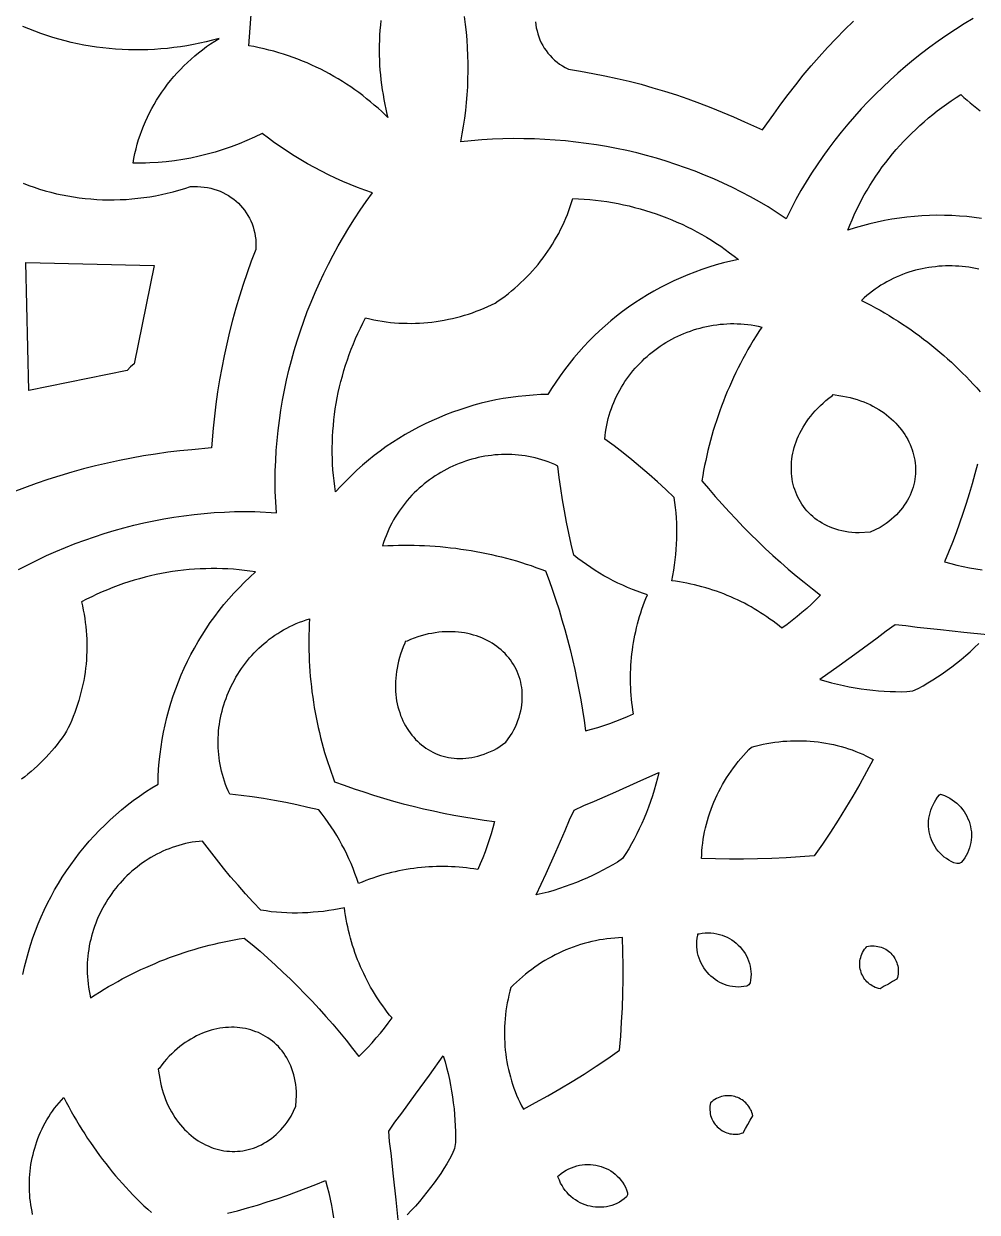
# Model space of a CAD drawing. Extents: x -261 to 261, y -261 to 261.
# Drawn here: x -119.2 to -11.6, y 11.7 to 145.9 of the extents above; entities that cross this region are included whole.
import ezdxf

# ---------------------------------------------------------------- set-up
doc = ezdxf.new("R2010")
doc.units = 0
doc.layers.add('COUCHE_1', color=18, linetype='CONTINUOUS')

msp = doc.modelspace()

# ---------------------------------------------------------------- linework, layer by layer
at = {"layer": 'COUCHE_1'}
for points in [[(-78.88, 146.24), (-78.94, 145.68), (-78.99, 145.12), (-79.03, 144.55), (-79.05, 143.99), (-79.07, 143.43), (-79.08, 142.87), (-79.07, 142.31), (-79.06, 141.75), (-79.03, 141.19), (-78.99, 140.63), (-78.95, 140.08), (-78.89, 139.52), (-78.82, 138.96), (-78.74, 138.41), (-78.65, 137.86), (-78.56, 137.31), (-78.45, 136.76), (-78.33, 136.21), (-78.2, 135.67), (-78.09, 135.26), (-78.39, 135.56), (-78.8, 135.94), (-79.21, 136.32), (-79.63, 136.68), (-80.06, 137.05), (-80.5, 137.4), (-80.94, 137.74), (-81.38, 138.08), (-81.84, 138.41), (-82.29, 138.73), (-82.76, 139.04), (-83.23, 139.34), (-83.71, 139.63), (-84.19, 139.92), (-84.68, 140.19), (-85.17, 140.46), (-85.67, 140.72), (-86.18, 140.96), (-86.69, 141.2), (-87.21, 141.43), (-87.73, 141.65), (-88.25, 141.86), (-88.79, 142.05), (-89.32, 142.24), (-89.86, 142.42), (-90.41, 142.59), (-90.96, 142.75), (-91.51, 142.89), (-92.07, 143.03), (-92.63, 143.15), (-93.2, 143.27), (-93.77, 143.37), (-93.64, 145.39), (-93.49, 147.42)], [(-12.1, 146.46), (-13.1, 145.84), (-14.1, 145.21), (-15.07, 144.56), (-16.03, 143.89), (-16.98, 143.2), (-17.91, 142.5), (-18.82, 141.78), (-19.71, 141.03), (-20.59, 140.28), (-21.45, 139.5), (-22.3, 138.71), (-23.12, 137.9), (-23.93, 137.08), (-24.72, 136.24), (-25.49, 135.38), (-26.24, 134.51), (-26.97, 133.62), (-27.68, 132.72), (-28.38, 131.81), (-29.05, 130.88), (-29.7, 129.93), (-30.33, 128.98), (-30.94, 128.01), (-31.53, 127.02), (-32.09, 126.02), (-33.18, 123.85), (-35.22, 125.19), (-36.21, 125.77), (-37.21, 126.33), (-38.22, 126.86), (-39.25, 127.38), (-40.28, 127.87), (-41.33, 128.34), (-42.39, 128.78), (-43.45, 129.21), (-44.53, 129.61), (-45.62, 129.99), (-46.71, 130.34), (-47.81, 130.68), (-48.93, 130.99), (-50.04, 131.28), (-51.17, 131.54), (-52.3, 131.78), (-53.44, 132), (-54.59, 132.19), (-55.74, 132.36), (-56.9, 132.51), (-58.06, 132.63), (-59.23, 132.73), (-60.4, 132.81), (-61.57, 132.86), (-62.75, 132.88), (-63.94, 132.89), (-65.12, 132.87), (-66.31, 132.82), (-67.5, 132.75), (-68.69, 132.66), (-69.88, 132.54), (-69.71, 133.42), (-69.56, 134.3), (-69.43, 135.19), (-69.32, 136.07), (-69.23, 136.96), (-69.16, 137.84), (-69.1, 138.73), (-69.07, 139.61), (-69.05, 140.5), (-69.05, 141.38), (-69.07, 142.27), (-69.11, 143.15), (-69.17, 144.03), (-69.25, 144.91), (-69.34, 145.78), (-69.46, 146.66)], [(-119.75, 84.27), (-118.71, 84.81), (-117.66, 85.33), (-116.6, 85.83), (-115.53, 86.31), (-114.45, 86.76), (-113.37, 87.19), (-112.28, 87.59), (-111.19, 87.97), (-110.08, 88.33), (-108.98, 88.67), (-107.86, 88.98), (-106.75, 89.26), (-105.63, 89.53), (-104.5, 89.77), (-103.37, 89.98), (-102.24, 90.17), (-101.1, 90.34), (-99.96, 90.48), (-98.82, 90.59), (-97.68, 90.69), (-96.53, 90.75), (-95.39, 90.8), (-94.24, 90.81), (-93.09, 90.81), (-90.66, 90.66), (-90.81, 93.09), (-90.81, 94.24), (-90.8, 95.39), (-90.75, 96.53), (-90.69, 97.68), (-90.59, 98.82), (-90.48, 99.96), (-90.34, 101.1), (-90.17, 102.24), (-89.98, 103.37), (-89.77, 104.5), (-89.53, 105.63), (-89.26, 106.75), (-88.98, 107.86), (-88.67, 108.98), (-88.33, 110.08), (-87.97, 111.19), (-87.59, 112.28), (-87.19, 113.37), (-86.76, 114.45), (-86.31, 115.53), (-85.83, 116.6), (-85.33, 117.66), (-84.81, 118.71), (-84.27, 119.75), (-83.7, 120.79), (-83.12, 121.81), (-82.51, 122.83), (-81.87, 123.83), (-81.22, 124.83), (-80.54, 125.81), (-79.84, 126.79), (-80.69, 127.08), (-81.53, 127.39), (-82.36, 127.72), (-83.18, 128.07), (-83.99, 128.43), (-84.8, 128.81), (-85.59, 129.21), (-86.38, 129.62), (-87.15, 130.05), (-87.92, 130.49), (-88.67, 130.95), (-89.42, 131.43), (-90.15, 131.92), (-90.87, 132.42), (-91.58, 132.94), (-92.28, 133.48), (-93.14, 133.06), (-94.01, 132.67), (-94.88, 132.31), (-95.77, 131.97), (-96.66, 131.66), (-97.56, 131.38), (-98.47, 131.13), (-99.39, 130.9), (-100.31, 130.7), (-101.23, 130.54), (-102.16, 130.4), (-103.09, 130.28), (-104.02, 130.2), (-104.96, 130.15), (-105.43, 130.13), (-105.89, 130.12), (-106.36, 130.12), (-106.83, 130.13), (-106.74, 130.66), (-106.63, 131.2), (-106.5, 131.73), (-106.36, 132.25), (-106.21, 132.78), (-106.04, 133.29), (-105.86, 133.8), (-105.66, 134.31), (-105.45, 134.81), (-105.22, 135.31), (-104.98, 135.8), (-104.73, 136.28), (-104.46, 136.76), (-104.18, 137.23), (-103.89, 137.69), (-103.59, 138.14), (-103.27, 138.59), (-102.94, 139.03), (-102.6, 139.46), (-102.24, 139.89), (-101.88, 140.3), (-101.5, 140.7), (-101.11, 141.1), (-100.71, 141.49), (-100.3, 141.86), (-99.88, 142.23), (-99.45, 142.59), (-99.01, 142.93), (-98.55, 143.27), (-98.09, 143.59), (-97.62, 143.9), (-97.13, 144.2), (-97.86, 144), (-98.58, 143.82), (-99.31, 143.66), (-100.04, 143.51), (-100.77, 143.38), (-101.5, 143.26), (-102.24, 143.16), (-102.97, 143.08), (-103.7, 143.01), (-104.43, 142.96), (-105.17, 142.93), (-105.9, 142.91), (-106.63, 142.9), (-107.35, 142.92), (-108.08, 142.94), (-108.81, 142.99), (-109.53, 143.05), (-110.25, 143.13), (-110.96, 143.22), (-111.68, 143.32), (-112.39, 143.45), (-113.1, 143.59), (-113.8, 143.74), (-114.5, 143.91), (-115.19, 144.1), (-115.88, 144.3), (-116.57, 144.52), (-117.24, 144.75), (-117.92, 145), (-118.59, 145.27), (-119.25, 145.55)], [(-61.46, 146.08), (-61.42, 145.73), (-61.36, 145.38), (-61.28, 145.04), (-61.19, 144.7), (-61.08, 144.37), (-60.95, 144.04), (-60.8, 143.72), (-60.64, 143.41), (-60.46, 143.11), (-60.26, 142.82), (-60.05, 142.54), (-59.81, 142.27), (-59.57, 142.01), (-59.3, 141.76), (-59.02, 141.53), (-58.73, 141.31), (-58.42, 141.1), (-58.09, 140.91), (-57.75, 140.73), (-56.36, 140.51), (-54.99, 140.26), (-53.62, 139.99), (-52.25, 139.69), (-50.9, 139.36), (-49.55, 139.02), (-48.22, 138.64), (-46.89, 138.24), (-45.57, 137.82), (-44.26, 137.38), (-42.96, 136.91), (-41.68, 136.41), (-40.4, 135.89), (-39.13, 135.35), (-37.88, 134.79), (-35.87, 133.87), (-34.59, 135.67), (-33.79, 136.79), (-32.96, 137.89), (-32.11, 138.97), (-31.25, 140.05), (-30.36, 141.1), (-29.45, 142.14), (-28.52, 143.17), (-27.56, 144.18), (-26.59, 145.17), (-25.6, 146.14)], [(-11.14, 123.89), (-11.97, 124), (-12.81, 124.09), (-13.65, 124.16), (-14.5, 124.21), (-15.34, 124.23), (-16.19, 124.24), (-17.03, 124.22), (-17.88, 124.18), (-18.72, 124.12), (-19.57, 124.03), (-20.41, 123.93), (-21.25, 123.8), (-22.09, 123.65), (-22.92, 123.48), (-23.75, 123.28), (-24.58, 123.06), (-25.41, 122.82), (-26.22, 122.56), (-25.99, 123.14), (-25.75, 123.72), (-25.5, 124.29), (-25.24, 124.86), (-24.96, 125.42), (-24.67, 125.98), (-24.37, 126.53), (-24.06, 127.07), (-23.74, 127.61), (-23.4, 128.14), (-23.06, 128.66), (-22.7, 129.18), (-22.34, 129.69), (-21.96, 130.19), (-21.57, 130.69), (-21.18, 131.18), (-20.77, 131.66), (-20.35, 132.13), (-19.92, 132.59), (-19.48, 133.05), (-19.03, 133.5), (-18.57, 133.94), (-18.11, 134.38), (-17.63, 134.8), (-17.14, 135.22), (-16.65, 135.62), (-16.14, 136.02), (-15.63, 136.41), (-15.11, 136.79), (-14.57, 137.16), (-14.03, 137.52), (-13.48, 137.87), (-13.14, 137.54), (-12.79, 137.23), (-12.43, 136.92), (-12.06, 136.62), (-11.69, 136.32), (-11.31, 136.04)], [(-119.22, 127.85), (-118.61, 127.62), (-117.99, 127.4), (-117.37, 127.2), (-116.74, 127.01), (-116.11, 126.84), (-115.48, 126.68), (-114.84, 126.54), (-114.19, 126.42), (-113.55, 126.31), (-112.9, 126.21), (-112.25, 126.14), (-111.59, 126.08), (-110.93, 126.03), (-110.27, 126), (-109.61, 125.99), (-108.95, 125.99), (-108.29, 126.01), (-107.62, 126.04), (-106.96, 126.09), (-106.29, 126.16), (-105.63, 126.24), (-104.96, 126.34), (-104.3, 126.45), (-103.64, 126.58), (-102.98, 126.73), (-102.32, 126.89), (-101.67, 127.07), (-101.01, 127.27), (-100.36, 127.48), (-99.96, 127.5), (-99.57, 127.5), (-99.19, 127.47), (-98.81, 127.43), (-98.43, 127.37), (-98.07, 127.29), (-97.71, 127.2), (-97.37, 127.08), (-97.03, 126.95), (-96.7, 126.8), (-96.38, 126.64), (-96.07, 126.46), (-95.78, 126.26), (-95.49, 126.05), (-95.22, 125.83), (-94.96, 125.59), (-94.72, 125.34), (-94.49, 125.08), (-94.27, 124.8), (-94.07, 124.52), (-93.88, 124.22), (-93.71, 123.91), (-93.56, 123.6), (-93.42, 123.27), (-93.3, 122.94), (-93.2, 122.59), (-93.12, 122.24), (-93.06, 121.88), (-93.01, 121.51), (-92.99, 121.14), (-92.99, 120.76), (-93.01, 120.38), (-93.5, 119.07), (-93.98, 117.75), (-94.42, 116.43), (-94.85, 115.1), (-95.24, 113.76), (-95.61, 112.42), (-95.96, 111.08), (-96.28, 109.73), (-96.57, 108.38), (-96.84, 107.02), (-97.08, 105.66), (-97.3, 104.3), (-97.49, 102.93), (-97.65, 101.57), (-97.79, 100.2), (-98, 98), (-100.2, 97.79), (-101.57, 97.65), (-102.93, 97.49), (-104.3, 97.3), (-105.66, 97.08), (-107.02, 96.84), (-108.38, 96.57), (-109.73, 96.28), (-111.08, 95.96), (-112.42, 95.61), (-113.76, 95.24), (-115.1, 94.85), (-116.43, 94.42), (-117.75, 93.98), (-119.07, 93.5), (-120.38, 93.01)], [(-11.46, 118.16), (-11.83, 118.23), (-12.2, 118.3), (-12.58, 118.37), (-12.95, 118.42), (-13.33, 118.46), (-13.7, 118.49), (-14.08, 118.51), (-14.46, 118.52), (-14.84, 118.53), (-15.22, 118.52), (-15.6, 118.51), (-15.98, 118.48), (-16.36, 118.44), (-16.74, 118.4), (-17.11, 118.35), (-17.49, 118.28), (-17.86, 118.21), (-18.24, 118.12), (-18.61, 118.03), (-18.97, 117.93), (-19.34, 117.81), (-19.7, 117.69), (-20.06, 117.56), (-20.42, 117.41), (-20.78, 117.26), (-21.13, 117.1), (-21.47, 116.92), (-21.82, 116.74), (-22.15, 116.55), (-22.49, 116.35), (-22.82, 116.13), (-23.14, 115.91), (-23.46, 115.68), (-23.78, 115.43), (-24.08, 115.18), (-24.39, 114.92), (-24.68, 114.64), (-24.15, 114.37), (-23.63, 114.09), (-23.11, 113.81), (-22.59, 113.52), (-22.08, 113.22), (-21.57, 112.92), (-21.07, 112.61), (-20.57, 112.29), (-20.07, 111.97), (-19.59, 111.64), (-19.1, 111.31), (-18.62, 110.97), (-18.15, 110.62), (-17.68, 110.27), (-17.22, 109.91), (-16.76, 109.55), (-16.31, 109.18), (-15.86, 108.81), (-15.41, 108.43), (-14.98, 108.04), (-14.55, 107.65), (-14.12, 107.25), (-13.7, 106.85), (-13.29, 106.44), (-12.88, 106.03), (-12.47, 105.61), (-12.08, 105.19), (-11.69, 104.76), (-11.3, 104.33)], [(-11.61, 96.17), (-11.91, 95.05), (-12.22, 93.93), (-12.55, 92.81), (-12.89, 91.7), (-13.26, 90.59), (-13.63, 89.49), (-14.03, 88.39), (-14.44, 87.3), (-14.86, 86.21), (-15.31, 85.13), (-14.61, 84.94), (-13.92, 84.77), (-13.22, 84.61), (-12.51, 84.47), (-11.8, 84.34), (-11.09, 84.24)], [(-119.25, 38.57), (-119.07, 39.41), (-118.87, 40.24), (-118.64, 41.07), (-118.4, 41.89), (-118.13, 42.7), (-117.84, 43.5), (-117.53, 44.29), (-117.2, 45.07), (-116.85, 45.84), (-116.48, 46.61), (-116.09, 47.36), (-115.69, 48.1), (-115.26, 48.83), (-114.82, 49.55), (-114.35, 50.26), (-113.87, 50.95), (-113.38, 51.63), (-112.86, 52.3), (-112.33, 52.96), (-111.78, 53.6), (-111.21, 54.22), (-110.63, 54.84), (-110.03, 55.43), (-109.42, 56.02), (-108.79, 56.58), (-108.14, 57.13), (-107.49, 57.67), (-106.81, 58.18), (-106.12, 58.68), (-105.42, 59.17), (-104.71, 59.63), (-104.02, 60.05), (-104, 60.87), (-103.95, 61.72), (-103.88, 62.56), (-103.79, 63.41), (-103.68, 64.25), (-103.55, 65.09), (-103.4, 65.92), (-103.22, 66.75), (-103.02, 67.57), (-102.8, 68.39), (-102.56, 69.2), (-102.3, 70), (-102.02, 70.8), (-101.72, 71.59), (-101.4, 72.37), (-101.06, 73.14), (-100.7, 73.91), (-100.32, 74.66), (-99.92, 75.4), (-99.5, 76.14), (-99.06, 76.86), (-98.6, 77.57), (-98.13, 78.28), (-97.63, 78.96), (-97.12, 79.64), (-96.59, 80.3), (-96.04, 80.95), (-95.47, 81.59), (-94.89, 82.21), (-94.28, 82.82), (-93.66, 83.41), (-93.03, 83.99), (-93.65, 84.08), (-94.27, 84.16), (-94.89, 84.23), (-95.51, 84.29), (-96.14, 84.33), (-96.76, 84.35), (-97.39, 84.37), (-98.02, 84.37), (-98.64, 84.36), (-99.27, 84.34), (-99.89, 84.3), (-100.52, 84.25), (-101.14, 84.19), (-101.77, 84.11), (-102.39, 84.03), (-103.01, 83.93), (-103.63, 83.81), (-104.25, 83.69), (-104.87, 83.55), (-105.49, 83.4), (-106.1, 83.23), (-106.71, 83.06), (-107.32, 82.87), (-107.93, 82.67), (-108.53, 82.45), (-109.13, 82.23), (-109.73, 81.99), (-110.32, 81.74), (-110.91, 81.48), (-111.5, 81.2), (-112.08, 80.91), (-112.66, 80.61), (-112.55, 80.15), (-112.45, 79.69), (-112.36, 79.22), (-112.28, 78.75), (-112.22, 78.28), (-112.16, 77.82), (-112.12, 77.35), (-112.08, 76.88), (-112.06, 76.41), (-112.05, 75.94), (-112.04, 75.47), (-112.05, 75), (-112.07, 74.53), (-112.1, 74.06), (-112.14, 73.6), (-112.19, 73.13), (-112.25, 72.67), (-112.32, 72.2), (-112.4, 71.74), (-112.5, 71.28), (-112.6, 70.82), (-112.71, 70.37), (-112.83, 69.92), (-112.96, 69.47), (-113.1, 69.02), (-113.25, 68.57), (-113.41, 68.13), (-113.58, 67.69), (-113.75, 67.26), (-113.94, 66.82), (-114.14, 66.4), (-114.33, 66.01), (-114.57, 65.65), (-114.84, 65.26), (-115.12, 64.89), (-115.41, 64.51), (-115.71, 64.15), (-116.01, 63.79), (-116.32, 63.44), (-116.64, 63.09), (-116.96, 62.75), (-117.3, 62.42), (-117.63, 62.1), (-117.98, 61.78), (-118.33, 61.47), (-118.69, 61.17), (-119.06, 60.88), (-119.43, 60.6)], [(-10.49, 76.91), (-13.15, 77.17), (-15.79, 77.45), (-18.41, 77.74), (-19.7, 77.9), (-20.9, 78.01), (-21.89, 77.31), (-22.93, 76.53), (-25.04, 74.97), (-27.2, 73.41), (-29.37, 71.85), (-28.71, 71.65), (-28.06, 71.48), (-27.4, 71.31), (-26.73, 71.16), (-26.07, 71.03), (-25.4, 70.91), (-24.74, 70.81), (-24.08, 70.72), (-23.42, 70.64), (-22.76, 70.58), (-22.12, 70.54), (-21.47, 70.51), (-20.84, 70.49), (-20.21, 70.48), (-19.59, 70.49), (-18.91, 70.57), (-18.28, 70.84), (-17.74, 71.14), (-17.2, 71.46), (-16.66, 71.8), (-16.12, 72.14), (-15.58, 72.51), (-15.04, 72.89), (-14.51, 73.28), (-13.98, 73.69), (-13.46, 74.11), (-12.94, 74.55), (-12.43, 74.99), (-11.93, 75.46), (-11.44, 75.93)], [(-76.91, 10.49), (-77.17, 13.15), (-77.45, 15.79), (-77.74, 18.41), (-77.9, 19.7), (-78.01, 20.9), (-77.31, 21.89), (-76.53, 22.93), (-74.97, 25.04), (-73.41, 27.2), (-71.85, 29.37), (-71.65, 28.71), (-71.48, 28.06), (-71.31, 27.4), (-71.16, 26.73), (-71.03, 26.07), (-70.91, 25.4), (-70.81, 24.74), (-70.72, 24.08), (-70.64, 23.42), (-70.58, 22.76), (-70.54, 22.12), (-70.51, 21.47), (-70.49, 20.84), (-70.48, 20.21), (-70.49, 19.59), (-70.57, 18.91), (-70.84, 18.28), (-71.14, 17.74), (-71.46, 17.2), (-71.8, 16.66), (-72.14, 16.12), (-72.51, 15.58), (-72.89, 15.04), (-73.28, 14.51), (-73.69, 13.98), (-74.11, 13.46), (-74.55, 12.94), (-74.99, 12.43), (-75.46, 11.93), (-75.93, 11.44)], [(-118.16, 11.46), (-118.23, 11.83), (-118.3, 12.2), (-118.37, 12.58), (-118.42, 12.95), (-118.46, 13.33), (-118.49, 13.7), (-118.51, 14.08), (-118.52, 14.46), (-118.53, 14.84), (-118.52, 15.22), (-118.51, 15.6), (-118.48, 15.98), (-118.44, 16.36), (-118.4, 16.74), (-118.35, 17.11), (-118.28, 17.49), (-118.21, 17.86), (-118.12, 18.24), (-118.03, 18.61), (-117.93, 18.97), (-117.81, 19.34), (-117.69, 19.7), (-117.56, 20.06), (-117.41, 20.42), (-117.26, 20.78), (-117.1, 21.13), (-116.92, 21.47), (-116.74, 21.82), (-116.55, 22.15), (-116.35, 22.49), (-116.13, 22.82), (-115.91, 23.14), (-115.68, 23.46), (-115.43, 23.78), (-115.18, 24.08), (-114.92, 24.39), (-114.64, 24.68), (-114.37, 24.15), (-114.09, 23.63), (-113.81, 23.11), (-113.52, 22.59), (-113.22, 22.08), (-112.92, 21.57), (-112.61, 21.07), (-112.29, 20.57), (-111.97, 20.07), (-111.64, 19.59), (-111.31, 19.1), (-110.97, 18.62), (-110.62, 18.15), (-110.27, 17.68), (-109.91, 17.22), (-109.55, 16.76), (-109.18, 16.31), (-108.81, 15.86), (-108.43, 15.41), (-108.04, 14.98), (-107.65, 14.55), (-107.25, 14.12), (-106.85, 13.7), (-106.44, 13.29), (-106.03, 12.88), (-105.61, 12.47), (-105.19, 12.08), (-104.76, 11.69)], [(-96.17, 11.61), (-95.05, 11.91), (-93.93, 12.22), (-92.81, 12.55), (-91.7, 12.89), (-90.59, 13.26), (-89.49, 13.63), (-88.39, 14.03), (-87.3, 14.44), (-86.21, 14.86), (-85.13, 15.31), (-84.94, 14.61), (-84.77, 13.92), (-84.61, 13.22), (-84.47, 12.51), (-84.34, 11.8), (-84.24, 11.09)]]:
    msp.add_lwpolyline(points, dxfattribs=at)
for points in [[(-60.05, 104.02), (-60.87, 104), (-61.72, 103.95), (-62.56, 103.88), (-63.41, 103.79), (-64.25, 103.68), (-65.09, 103.55), (-65.92, 103.4), (-66.75, 103.22), (-67.57, 103.02), (-68.39, 102.8), (-69.2, 102.56), (-70, 102.3), (-70.8, 102.02), (-71.59, 101.72), (-72.37, 101.4), (-73.14, 101.06), (-73.91, 100.7), (-74.66, 100.32), (-75.4, 99.92), (-76.14, 99.5), (-76.86, 99.06), (-77.57, 98.6), (-78.28, 98.13), (-78.96, 97.63), (-79.64, 97.12), (-80.3, 96.59), (-80.95, 96.04), (-81.59, 95.47), (-82.21, 94.89), (-82.82, 94.28), (-83.41, 93.66), (-83.99, 93.03), (-84.08, 93.65), (-84.16, 94.27), (-84.23, 94.89), (-84.29, 95.51), (-84.33, 96.14), (-84.35, 96.76), (-84.37, 97.39), (-84.37, 98.02), (-84.36, 98.64), (-84.34, 99.27), (-84.3, 99.89), (-84.25, 100.52), (-84.19, 101.14), (-84.11, 101.77), (-84.03, 102.39), (-83.93, 103.01), (-83.81, 103.63), (-83.69, 104.25), (-83.55, 104.87), (-83.4, 105.49), (-83.23, 106.1), (-83.06, 106.71), (-82.87, 107.32), (-82.67, 107.93), (-82.45, 108.53), (-82.23, 109.13), (-81.99, 109.73), (-81.74, 110.32), (-81.48, 110.91), (-81.2, 111.5), (-80.91, 112.08), (-80.61, 112.66), (-80.15, 112.55), (-79.69, 112.45), (-79.22, 112.36), (-78.75, 112.28), (-78.28, 112.22), (-77.82, 112.16), (-77.35, 112.12), (-76.88, 112.08), (-76.41, 112.06), (-75.94, 112.05), (-75.47, 112.04), (-75, 112.05), (-74.53, 112.07), (-74.06, 112.1), (-73.6, 112.14), (-73.13, 112.19), (-72.67, 112.25), (-72.2, 112.32), (-71.74, 112.4), (-71.28, 112.5), (-70.82, 112.6), (-70.37, 112.71), (-69.92, 112.83), (-69.47, 112.96), (-69.02, 113.1), (-68.57, 113.25), (-68.13, 113.41), (-67.69, 113.58), (-67.26, 113.75), (-66.82, 113.94), (-66.4, 114.14), (-66.01, 114.33), (-65.65, 114.57), (-65.26, 114.84), (-64.89, 115.12), (-64.51, 115.41), (-64.15, 115.71), (-63.79, 116.01), (-63.44, 116.32), (-63.09, 116.64), (-62.75, 116.96), (-62.42, 117.3), (-62.1, 117.63), (-61.78, 117.98), (-61.47, 118.33), (-61.17, 118.69), (-60.88, 119.06), (-60.6, 119.43), (-60.32, 119.81), (-60.05, 120.19), (-59.79, 120.58), (-59.54, 120.98), (-59.3, 121.38), (-59.07, 121.79), (-58.84, 122.2), (-58.63, 122.62), (-58.42, 123.04), (-58.23, 123.47), (-58.04, 123.9), (-57.86, 124.34), (-57.7, 124.79), (-57.54, 125.23), (-57.39, 125.69), (-57.26, 126.14), (-56.61, 126.11), (-55.96, 126.07), (-55.31, 126.02), (-54.67, 125.95), (-54.03, 125.87), (-53.4, 125.78), (-52.76, 125.67), (-52.13, 125.56), (-51.51, 125.43), (-50.89, 125.29), (-50.27, 125.13), (-49.66, 124.97), (-49.05, 124.79), (-48.44, 124.6), (-47.84, 124.4), (-47.25, 124.19), (-46.66, 123.96), (-46.08, 123.73), (-45.5, 123.48), (-44.93, 123.22), (-44.36, 122.95), (-43.8, 122.67), (-43.25, 122.38), (-42.7, 122.08), (-42.16, 121.76), (-41.62, 121.44), (-41.1, 121.1), (-40.57, 120.75), (-40.06, 120.39), (-39.56, 120.02), (-39.06, 119.64), (-38.57, 119.25), (-39.41, 119.07), (-40.24, 118.87), (-41.07, 118.64), (-41.89, 118.4), (-42.7, 118.13), (-43.5, 117.84), (-44.29, 117.53), (-45.07, 117.2), (-45.84, 116.85), (-46.61, 116.48), (-47.36, 116.09), (-48.1, 115.69), (-48.83, 115.26), (-49.55, 114.82), (-50.26, 114.35), (-50.95, 113.87), (-51.63, 113.38), (-52.3, 112.86), (-52.96, 112.33), (-53.6, 111.78), (-54.22, 111.21), (-54.84, 110.63), (-55.43, 110.03), (-56.02, 109.42), (-56.58, 108.79), (-57.13, 108.14), (-57.67, 107.49), (-58.18, 106.81), (-58.68, 106.12), (-59.17, 105.42), (-59.63, 104.71)], [(-118.93, 118.93), (-104.46, 118.58), (-106.71, 107.49), (-107.12, 107.12), (-107.49, 106.71), (-118.58, 104.46)], [(-46.09, 83), (-45.97, 83.59), (-45.87, 84.18), (-45.77, 84.77), (-45.69, 85.36), (-45.63, 85.95), (-45.58, 86.54), (-45.54, 87.13), (-45.51, 87.72), (-45.5, 88.31), (-45.5, 88.9), (-45.52, 89.49), (-45.55, 90.08), (-45.6, 90.66), (-45.65, 91.25), (-45.73, 91.83), (-45.81, 92.41), (-46.74, 93.29), (-47.68, 94.15), (-48.63, 95), (-49.6, 95.83), (-50.58, 96.65), (-51.58, 97.44), (-52.6, 98.22), (-53.62, 98.99), (-53.59, 99.39), (-53.54, 99.78), (-53.48, 100.17), (-53.41, 100.55), (-53.33, 100.93), (-53.24, 101.31), (-53.13, 101.68), (-53.02, 102.05), (-52.9, 102.42), (-52.76, 102.78), (-52.62, 103.13), (-52.47, 103.48), (-52.31, 103.83), (-52.13, 104.17), (-51.95, 104.5), (-51.77, 104.83), (-51.57, 105.15), (-51.36, 105.47), (-51.15, 105.78), (-50.92, 106.09), (-50.69, 106.39), (-50.46, 106.68), (-50.21, 106.97), (-49.96, 107.25), (-49.7, 107.53), (-49.43, 107.79), (-49.15, 108.06), (-48.87, 108.31), (-48.59, 108.56), (-48.29, 108.79), (-47.99, 109.03), (-47.69, 109.25), (-47.38, 109.47), (-47.06, 109.68), (-46.74, 109.88), (-46.41, 110.07), (-46.08, 110.25), (-45.74, 110.43), (-45.4, 110.6), (-45.06, 110.76), (-44.71, 110.91), (-44.35, 111.05), (-43.99, 111.18), (-43.63, 111.3), (-43.27, 111.42), (-42.9, 111.52), (-42.53, 111.61), (-42.16, 111.7), (-41.78, 111.77), (-41.4, 111.84), (-41.02, 111.89), (-40.64, 111.94), (-40.25, 111.97), (-39.87, 112), (-39.48, 112.01), (-39.09, 112.01), (-38.7, 112), (-38.31, 111.98), (-37.91, 111.95), (-37.52, 111.91), (-37.13, 111.86), (-36.73, 111.79), (-36.34, 111.71), (-35.94, 111.62), (-36.27, 111.12), (-36.58, 110.62), (-36.89, 110.11), (-37.2, 109.6), (-37.49, 109.09), (-37.78, 108.57), (-38.06, 108.05), (-38.33, 107.53), (-38.6, 107.01), (-38.86, 106.48), (-39.11, 105.95), (-39.36, 105.41), (-39.59, 104.88), (-39.82, 104.34), (-40.05, 103.8), (-40.26, 103.25), (-40.47, 102.71), (-40.67, 102.16), (-40.86, 101.61), (-41.05, 101.06), (-41.23, 100.5), (-41.4, 99.94), (-41.56, 99.39), (-41.72, 98.83), (-41.86, 98.26), (-42, 97.7), (-42.14, 97.13), (-42.26, 96.57), (-42.38, 96), (-42.49, 95.43), (-42.59, 94.86), (-42.68, 94.29), (-41.94, 93.39), (-41.18, 92.51), (-40.41, 91.64), (-39.63, 90.78), (-38.84, 89.93), (-38.03, 89.1), (-37.21, 88.27), (-36.38, 87.46), (-35.54, 86.65), (-34.68, 85.86), (-33.82, 85.08), (-32.94, 84.32), (-32.05, 83.56), (-31.15, 82.82), (-30.23, 82.09), (-29.31, 81.38), (-29.81, 80.87), (-30.33, 80.37), (-30.86, 79.88), (-31.4, 79.41), (-31.95, 78.95), (-32.51, 78.5), (-33.08, 78.06), (-33.66, 77.63), (-33.99, 77.9), (-34.33, 78.17), (-34.66, 78.42), (-35.01, 78.68), (-35.35, 78.92), (-35.7, 79.16), (-36.06, 79.39), (-36.42, 79.62), (-36.78, 79.83), (-37.15, 80.05), (-37.52, 80.25), (-37.9, 80.45), (-38.28, 80.64), (-38.66, 80.83), (-39.05, 81.01), (-39.44, 81.18), (-39.83, 81.35), (-40.23, 81.51), (-40.63, 81.66), (-41.03, 81.81), (-41.44, 81.94), (-41.85, 82.08), (-42.26, 82.2), (-42.68, 82.32), (-43.1, 82.43), (-43.52, 82.53), (-43.94, 82.63), (-44.37, 82.72), (-44.8, 82.8), (-45.23, 82.87), (-45.66, 82.94)], [(-23.71, 88.49), (-24.95, 88.39), (-25.36, 88.41), (-25.76, 88.44), (-26.14, 88.49), (-26.52, 88.55), (-26.89, 88.62), (-27.24, 88.71), (-27.59, 88.81), (-27.92, 88.93), (-28.24, 89.05), (-28.55, 89.19), (-28.85, 89.34), (-29.14, 89.5), (-29.42, 89.67), (-29.69, 89.85), (-29.94, 90.04), (-30.19, 90.24), (-30.42, 90.45), (-30.64, 90.67), (-30.85, 90.9), (-31.05, 91.13), (-31.24, 91.38), (-31.42, 91.63), (-31.58, 91.89), (-31.73, 92.15), (-31.87, 92.43), (-32, 92.7), (-32.11, 92.99), (-32.22, 93.28), (-32.31, 93.57), (-32.39, 93.87), (-32.46, 94.17), (-32.51, 94.48), (-32.55, 94.79), (-32.58, 95.11), (-32.6, 95.43), (-32.6, 95.75), (-32.59, 96.07), (-32.57, 96.4), (-32.54, 96.72), (-32.49, 97.05), (-32.43, 97.38), (-32.35, 97.71), (-32.27, 98.04), (-32.17, 98.37), (-32.05, 98.69), (-31.93, 99.02), (-31.78, 99.35), (-31.63, 99.67), (-31.46, 100), (-31.28, 100.32), (-31.09, 100.64), (-30.88, 100.95), (-30.66, 101.26), (-30.42, 101.57), (-30.17, 101.88), (-29.9, 102.18), (-29.62, 102.47), (-29.33, 102.76), (-29.02, 103.05), (-28.7, 103.33), (-28.37, 103.6), (-28.01, 103.87), (-27.87, 104.01), (-27.67, 103.96), (-27.23, 103.9), (-26.81, 103.83), (-26.39, 103.75), (-25.98, 103.66), (-25.58, 103.56), (-25.19, 103.44), (-24.81, 103.31), (-24.44, 103.17), (-24.08, 103.02), (-23.73, 102.87), (-23.4, 102.7), (-23.07, 102.52), (-22.75, 102.33), (-22.44, 102.14), (-22.15, 101.93), (-21.86, 101.72), (-21.59, 101.5), (-21.33, 101.27), (-21.07, 101.04), (-20.83, 100.79), (-20.61, 100.55), (-20.39, 100.29), (-20.18, 100.03), (-19.99, 99.77), (-19.81, 99.5), (-19.64, 99.22), (-19.48, 98.94), (-19.34, 98.66), (-19.21, 98.37), (-19.09, 98.08), (-18.98, 97.79), (-18.89, 97.49), (-18.81, 97.19), (-18.74, 96.89), (-18.68, 96.59), (-18.64, 96.28), (-18.61, 95.98), (-18.6, 95.67), (-18.6, 95.37), (-18.61, 95.06), (-18.63, 94.76), (-18.67, 94.45), (-18.73, 94.15), (-18.8, 93.85), (-18.88, 93.54), (-18.98, 93.25), (-19.09, 92.95), (-19.21, 92.66), (-19.35, 92.37), (-19.51, 92.08), (-19.68, 91.8), (-19.87, 91.52), (-20.07, 91.24), (-20.29, 90.97), (-20.52, 90.71), (-20.76, 90.45), (-21.03, 90.19), (-21.31, 89.95), (-21.6, 89.7), (-21.91, 89.47), (-22.24, 89.24), (-22.58, 89.02)], [(-48.83, 81.42), (-49.4, 81.61), (-49.97, 81.81), (-50.52, 82.02), (-51.07, 82.25), (-51.62, 82.49), (-52.16, 82.74), (-52.69, 83), (-53.21, 83.28), (-53.73, 83.56), (-54.24, 83.86), (-54.74, 84.17), (-55.23, 84.49), (-55.72, 84.82), (-56.2, 85.16), (-56.67, 85.52), (-57.13, 85.88), (-57.42, 87.12), (-57.7, 88.37), (-57.96, 89.62), (-58.19, 90.87), (-58.41, 92.13), (-58.6, 93.39), (-58.77, 94.66), (-58.92, 95.93), (-59.28, 96.1), (-59.64, 96.25), (-60.01, 96.4), (-60.38, 96.53), (-60.75, 96.65), (-61.12, 96.76), (-61.5, 96.86), (-61.87, 96.94), (-62.25, 97.02), (-62.63, 97.08), (-63, 97.14), (-63.38, 97.18), (-63.76, 97.21), (-64.14, 97.23), (-64.52, 97.24), (-64.9, 97.25), (-65.28, 97.24), (-65.66, 97.22), (-66.04, 97.19), (-66.42, 97.15), (-66.79, 97.1), (-67.16, 97.04), (-67.54, 96.97), (-67.91, 96.89), (-68.27, 96.8), (-68.64, 96.7), (-69, 96.6), (-69.36, 96.48), (-69.72, 96.35), (-70.07, 96.22), (-70.42, 96.08), (-70.77, 95.92), (-71.11, 95.76), (-71.45, 95.59), (-71.79, 95.41), (-72.12, 95.23), (-72.44, 95.03), (-72.76, 94.83), (-73.08, 94.62), (-73.39, 94.4), (-73.69, 94.17), (-73.99, 93.93), (-74.29, 93.69), (-74.57, 93.44), (-74.85, 93.18), (-75.13, 92.91), (-75.4, 92.64), (-75.66, 92.36), (-75.91, 92.07), (-76.15, 91.77), (-76.39, 91.47), (-76.62, 91.16), (-76.84, 90.85), (-77.06, 90.52), (-77.26, 90.19), (-77.46, 89.86), (-77.65, 89.51), (-77.83, 89.16), (-78, 88.81), (-78.16, 88.45), (-78.31, 88.08), (-78.45, 87.71), (-78.58, 87.33), (-78.7, 86.94), (-78.1, 86.97), (-77.51, 86.99), (-76.91, 87.01), (-76.32, 87.01), (-75.73, 87.01), (-75.14, 87), (-74.55, 86.99), (-73.96, 86.96), (-73.37, 86.93), (-72.78, 86.89), (-72.2, 86.85), (-71.61, 86.79), (-71.03, 86.73), (-70.45, 86.66), (-69.87, 86.58), (-69.29, 86.5), (-68.71, 86.4), (-68.14, 86.3), (-67.56, 86.19), (-66.99, 86.08), (-66.42, 85.95), (-65.86, 85.82), (-65.29, 85.69), (-64.73, 85.54), (-64.17, 85.39), (-63.61, 85.23), (-63.05, 85.06), (-62.5, 84.88), (-61.95, 84.7), (-61.4, 84.51), (-60.86, 84.31), (-60.32, 84.11), (-59.91, 83.02), (-59.53, 81.92), (-59.16, 80.82), (-58.8, 79.71), (-58.47, 78.6), (-58.14, 77.48), (-57.84, 76.36), (-57.55, 75.24), (-57.27, 74.1), (-57.02, 72.97), (-56.78, 71.83), (-56.55, 70.68), (-56.34, 69.54), (-56.15, 68.38), (-55.98, 67.23), (-55.82, 66.07), (-55.13, 66.25), (-54.44, 66.45), (-53.75, 66.67), (-53.07, 66.9), (-52.4, 67.14), (-51.73, 67.4), (-51.06, 67.68), (-50.4, 67.97), (-50.47, 68.39), (-50.53, 68.81), (-50.59, 69.23), (-50.63, 69.65), (-50.67, 70.08), (-50.7, 70.5), (-50.72, 70.92), (-50.74, 71.35), (-50.75, 71.77), (-50.75, 72.2), (-50.74, 72.62), (-50.72, 73.05), (-50.7, 73.47), (-50.67, 73.9), (-50.63, 74.32), (-50.59, 74.75), (-50.53, 75.17), (-50.47, 75.59), (-50.4, 76.02), (-50.33, 76.44), (-50.25, 76.86), (-50.15, 77.28), (-50.06, 77.7), (-49.95, 78.12), (-49.84, 78.54), (-49.72, 78.95), (-49.59, 79.37), (-49.45, 79.78), (-49.31, 80.19), (-49.16, 80.6), (-49, 81.01)], [(-81.42, 48.83), (-81.61, 49.4), (-81.81, 49.97), (-82.02, 50.52), (-82.25, 51.07), (-82.49, 51.62), (-82.74, 52.16), (-83, 52.69), (-83.28, 53.21), (-83.56, 53.73), (-83.86, 54.24), (-84.17, 54.74), (-84.49, 55.23), (-84.82, 55.72), (-85.16, 56.2), (-85.52, 56.67), (-85.88, 57.13), (-87.12, 57.42), (-88.37, 57.7), (-89.62, 57.96), (-90.87, 58.19), (-92.13, 58.41), (-93.39, 58.6), (-94.66, 58.77), (-95.93, 58.92), (-96.1, 59.28), (-96.25, 59.64), (-96.4, 60.01), (-96.53, 60.38), (-96.65, 60.75), (-96.76, 61.12), (-96.86, 61.5), (-96.94, 61.87), (-97.02, 62.25), (-97.08, 62.63), (-97.14, 63), (-97.18, 63.38), (-97.21, 63.76), (-97.23, 64.14), (-97.24, 64.52), (-97.25, 64.9), (-97.24, 65.28), (-97.22, 65.66), (-97.19, 66.04), (-97.15, 66.42), (-97.1, 66.79), (-97.04, 67.16), (-96.97, 67.54), (-96.89, 67.91), (-96.8, 68.27), (-96.7, 68.64), (-96.6, 69), (-96.48, 69.36), (-96.35, 69.72), (-96.22, 70.07), (-96.08, 70.42), (-95.92, 70.77), (-95.76, 71.11), (-95.59, 71.45), (-95.41, 71.79), (-95.23, 72.12), (-95.03, 72.44), (-94.83, 72.76), (-94.62, 73.08), (-94.4, 73.39), (-94.17, 73.69), (-93.93, 73.99), (-93.69, 74.29), (-93.44, 74.57), (-93.18, 74.85), (-92.91, 75.13), (-92.64, 75.4), (-92.36, 75.66), (-92.07, 75.91), (-91.77, 76.15), (-91.47, 76.39), (-91.16, 76.62), (-90.85, 76.84), (-90.52, 77.06), (-90.19, 77.26), (-89.86, 77.46), (-89.51, 77.65), (-89.16, 77.83), (-88.81, 78), (-88.45, 78.16), (-88.08, 78.31), (-87.71, 78.45), (-87.33, 78.58), (-86.94, 78.7), (-86.97, 78.1), (-86.99, 77.51), (-87.01, 76.91), (-87.01, 76.32), (-87.01, 75.73), (-87, 75.14), (-86.99, 74.55), (-86.96, 73.96), (-86.93, 73.37), (-86.89, 72.78), (-86.85, 72.2), (-86.79, 71.61), (-86.73, 71.03), (-86.66, 70.45), (-86.58, 69.87), (-86.5, 69.29), (-86.4, 68.71), (-86.3, 68.14), (-86.19, 67.56), (-86.08, 66.99), (-85.95, 66.42), (-85.82, 65.86), (-85.69, 65.29), (-85.54, 64.73), (-85.39, 64.17), (-85.23, 63.61), (-85.06, 63.05), (-84.88, 62.5), (-84.7, 61.95), (-84.51, 61.4), (-84.31, 60.86), (-84.11, 60.32), (-83.02, 59.91), (-81.92, 59.53), (-80.82, 59.16), (-79.71, 58.8), (-78.6, 58.47), (-77.48, 58.14), (-76.36, 57.84), (-75.24, 57.55), (-74.1, 57.27), (-72.97, 57.02), (-71.83, 56.78), (-70.68, 56.55), (-69.54, 56.34), (-68.38, 56.15), (-67.23, 55.98), (-66.07, 55.82), (-66.25, 55.13), (-66.45, 54.44), (-66.67, 53.75), (-66.9, 53.07), (-67.14, 52.4), (-67.4, 51.73), (-67.68, 51.06), (-67.97, 50.4), (-68.39, 50.47), (-68.81, 50.53), (-69.23, 50.59), (-69.65, 50.63), (-70.08, 50.67), (-70.5, 50.7), (-70.92, 50.72), (-71.35, 50.74), (-71.77, 50.75), (-72.2, 50.75), (-72.62, 50.74), (-73.05, 50.72), (-73.47, 50.7), (-73.9, 50.67), (-74.32, 50.63), (-74.75, 50.59), (-75.17, 50.53), (-75.59, 50.47), (-76.02, 50.4), (-76.44, 50.33), (-76.86, 50.25), (-77.28, 50.15), (-77.7, 50.06), (-78.12, 49.95), (-78.54, 49.84), (-78.95, 49.72), (-79.37, 49.59), (-79.78, 49.45), (-80.19, 49.31), (-80.6, 49.16), (-81.01, 49)], [(-76.14, 76.14), (-76.19, 75.94), (-76.36, 75.54), (-76.52, 75.13), (-76.66, 74.73), (-76.78, 74.33), (-76.89, 73.93), (-76.99, 73.54), (-77.06, 73.14), (-77.13, 72.75), (-77.18, 72.37), (-77.22, 71.99), (-77.24, 71.61), (-77.25, 71.24), (-77.25, 70.87), (-77.23, 70.5), (-77.2, 70.15), (-77.16, 69.79), (-77.11, 69.45), (-77.04, 69.1), (-76.96, 68.77), (-76.87, 68.44), (-76.77, 68.12), (-76.66, 67.8), (-76.54, 67.5), (-76.4, 67.2), (-76.26, 66.9), (-76.11, 66.62), (-75.94, 66.34), (-75.77, 66.08), (-75.59, 65.82), (-75.4, 65.57), (-75.19, 65.33), (-74.98, 65.1), (-74.77, 64.88), (-74.54, 64.67), (-74.31, 64.47), (-74.06, 64.28), (-73.81, 64.11), (-73.56, 63.94), (-73.29, 63.79), (-73.02, 63.65), (-72.74, 63.52), (-72.46, 63.4), (-72.17, 63.29), (-71.87, 63.2), (-71.57, 63.12), (-71.27, 63.06), (-70.95, 63.01), (-70.64, 62.97), (-70.31, 62.94), (-69.99, 62.94), (-69.66, 62.94), (-69.32, 62.96), (-68.98, 63), (-68.64, 63.05), (-68.3, 63.12), (-67.95, 63.21), (-67.6, 63.31), (-67.24, 63.43), (-66.89, 63.56), (-66.53, 63.71), (-66.17, 63.88), (-65.81, 64.07), (-64.78, 64.78), (-64.07, 65.81), (-63.88, 66.17), (-63.71, 66.53), (-63.56, 66.89), (-63.43, 67.24), (-63.31, 67.6), (-63.21, 67.95), (-63.12, 68.3), (-63.05, 68.64), (-63, 68.98), (-62.96, 69.32), (-62.94, 69.66), (-62.94, 69.99), (-62.94, 70.31), (-62.97, 70.64), (-63.01, 70.95), (-63.06, 71.27), (-63.12, 71.57), (-63.2, 71.87), (-63.29, 72.17), (-63.4, 72.46), (-63.52, 72.74), (-63.65, 73.02), (-63.79, 73.29), (-63.94, 73.56), (-64.11, 73.81), (-64.28, 74.06), (-64.47, 74.31), (-64.67, 74.54), (-64.88, 74.77), (-65.1, 74.98), (-65.33, 75.19), (-65.57, 75.4), (-65.82, 75.59), (-66.08, 75.77), (-66.34, 75.94), (-66.62, 76.11), (-66.9, 76.26), (-67.2, 76.4), (-67.5, 76.54), (-67.8, 76.66), (-68.12, 76.77), (-68.44, 76.87), (-68.77, 76.96), (-69.1, 77.04), (-69.45, 77.11), (-69.79, 77.16), (-70.15, 77.2), (-70.5, 77.23), (-70.87, 77.25), (-71.24, 77.25), (-71.61, 77.24), (-71.99, 77.22), (-72.37, 77.18), (-72.75, 77.13), (-73.14, 77.06), (-73.54, 76.99), (-73.93, 76.89), (-74.33, 76.78), (-74.73, 76.66), (-75.13, 76.52), (-75.54, 76.36), (-75.94, 76.19)], [(-30.01, 51.97), (-31.59, 51.84), (-33.2, 51.74), (-34.81, 51.66), (-36.4, 51.6), (-37.99, 51.58), (-39.57, 51.58), (-41.15, 51.6), (-42.73, 51.64), (-42.71, 52.08), (-42.68, 52.52), (-42.64, 52.95), (-42.59, 53.39), (-42.53, 53.82), (-42.46, 54.25), (-42.38, 54.68), (-42.28, 55.11), (-42.18, 55.53), (-42.06, 55.95), (-41.94, 56.37), (-41.8, 56.79), (-41.66, 57.21), (-41.5, 57.62), (-41.34, 58.02), (-41.16, 58.43), (-40.97, 58.83), (-40.78, 59.22), (-40.57, 59.62), (-40.36, 60), (-40.13, 60.39), (-39.9, 60.77), (-39.66, 61.14), (-39.4, 61.51), (-39.14, 61.87), (-38.87, 62.23), (-38.59, 62.59), (-38.3, 62.93), (-38, 63.27), (-37.7, 63.61), (-37.38, 63.94), (-37.09, 64.23), (-36.68, 64.34), (-36.24, 64.45), (-35.79, 64.55), (-35.35, 64.64), (-34.9, 64.71), (-34.46, 64.78), (-34.01, 64.83), (-33.57, 64.88), (-33.12, 64.91), (-32.68, 64.94), (-32.23, 64.95), (-31.79, 64.95), (-31.34, 64.95), (-30.9, 64.93), (-30.46, 64.9), (-30.02, 64.86), (-29.58, 64.81), (-29.15, 64.75), (-28.71, 64.68), (-28.28, 64.6), (-27.85, 64.51), (-27.43, 64.4), (-27, 64.29), (-26.58, 64.17), (-26.17, 64.04), (-25.75, 63.9), (-25.34, 63.74), (-24.94, 63.58), (-24.54, 63.41), (-24.14, 63.22), (-23.75, 63.03), (-23.36, 62.82), (-24.11, 61.44), (-24.88, 60.06), (-25.67, 58.69), (-26.49, 57.33), (-27.33, 55.97), (-28.2, 54.62), (-29.1, 53.28)], [(-57.11, 57.11), (-56.01, 57.62), (-54.81, 58.12), (-52.4, 59.17), (-49.97, 60.26), (-47.54, 61.36), (-47.7, 60.7), (-47.87, 60.04), (-48.06, 59.38), (-48.26, 58.73), (-48.48, 58.09), (-48.71, 57.46), (-48.95, 56.83), (-49.21, 56.21), (-49.47, 55.6), (-49.75, 55.01), (-50.03, 54.42), (-50.32, 53.85), (-50.63, 53.29), (-50.94, 52.74), (-51.25, 52.21), (-51.66, 51.66), (-52.21, 51.25), (-52.74, 50.94), (-53.29, 50.63), (-53.85, 50.32), (-54.42, 50.03), (-55.01, 49.75), (-55.6, 49.47), (-56.21, 49.21), (-56.83, 48.95), (-57.46, 48.71), (-58.09, 48.48), (-58.73, 48.26), (-59.38, 48.06), (-60.04, 47.87), (-60.7, 47.7), (-61.36, 47.54), (-60.26, 49.97), (-59.17, 52.4), (-58.12, 54.81), (-57.62, 56.01)], [(-13.69, 51.07), (-13.94, 51.07), (-14.26, 51.18), (-14.56, 51.32), (-14.84, 51.47), (-15.11, 51.64), (-15.36, 51.82), (-15.6, 52.03), (-15.82, 52.24), (-16.03, 52.47), (-16.22, 52.71), (-16.39, 52.96), (-16.54, 53.22), (-16.68, 53.5), (-16.8, 53.77), (-16.9, 54.06), (-16.98, 54.35), (-17.05, 54.65), (-17.09, 54.96), (-17.12, 55.26), (-17.13, 55.57), (-17.12, 55.88), (-17.08, 56.19), (-17.03, 56.5), (-16.96, 56.81), (-16.87, 57.11), (-16.76, 57.41), (-16.62, 57.71), (-16.47, 58), (-16.29, 58.28), (-16.1, 58.56), (-15.88, 58.83), (-15.79, 58.92), (-15.67, 58.89), (-15.34, 58.76), (-15.03, 58.62), (-14.74, 58.46), (-14.46, 58.29), (-14.19, 58.1), (-13.95, 57.89), (-13.71, 57.68), (-13.5, 57.45), (-13.3, 57.2), (-13.12, 56.95), (-12.95, 56.69), (-12.81, 56.42), (-12.68, 56.14), (-12.56, 55.85), (-12.47, 55.56), (-12.4, 55.27), (-12.34, 54.97), (-12.3, 54.67), (-12.29, 54.36), (-12.29, 54.06), (-12.31, 53.76), (-12.35, 53.45), (-12.42, 53.15), (-12.5, 52.86), (-12.61, 52.56), (-12.73, 52.27), (-12.88, 51.99), (-13.05, 51.72), (-13.24, 51.45), (-13.46, 51.19)], [(-83, 46.09), (-83.59, 45.97), (-84.18, 45.87), (-84.77, 45.77), (-85.36, 45.69), (-85.95, 45.63), (-86.54, 45.58), (-87.13, 45.54), (-87.72, 45.51), (-88.31, 45.5), (-88.9, 45.5), (-89.49, 45.52), (-90.08, 45.55), (-90.66, 45.6), (-91.25, 45.65), (-91.83, 45.73), (-92.41, 45.81), (-93.29, 46.74), (-94.15, 47.68), (-95, 48.63), (-95.83, 49.6), (-96.65, 50.58), (-97.44, 51.58), (-98.22, 52.6), (-98.99, 53.62), (-99.39, 53.59), (-99.78, 53.54), (-100.17, 53.48), (-100.55, 53.41), (-100.93, 53.33), (-101.31, 53.24), (-101.68, 53.13), (-102.05, 53.02), (-102.42, 52.9), (-102.78, 52.76), (-103.13, 52.62), (-103.48, 52.47), (-103.83, 52.31), (-104.17, 52.13), (-104.5, 51.95), (-104.83, 51.77), (-105.15, 51.57), (-105.47, 51.36), (-105.78, 51.15), (-106.09, 50.92), (-106.39, 50.69), (-106.68, 50.46), (-106.97, 50.21), (-107.25, 49.96), (-107.53, 49.7), (-107.79, 49.43), (-108.06, 49.15), (-108.31, 48.87), (-108.56, 48.59), (-108.79, 48.29), (-109.03, 47.99), (-109.25, 47.69), (-109.47, 47.38), (-109.68, 47.06), (-109.88, 46.74), (-110.07, 46.41), (-110.25, 46.08), (-110.43, 45.74), (-110.6, 45.4), (-110.76, 45.06), (-110.91, 44.71), (-111.05, 44.35), (-111.18, 43.99), (-111.3, 43.63), (-111.42, 43.27), (-111.52, 42.9), (-111.61, 42.53), (-111.7, 42.16), (-111.77, 41.78), (-111.84, 41.4), (-111.89, 41.02), (-111.94, 40.64), (-111.97, 40.25), (-112, 39.87), (-112.01, 39.48), (-112.01, 39.09), (-112, 38.7), (-111.98, 38.31), (-111.95, 37.91), (-111.91, 37.52), (-111.86, 37.13), (-111.79, 36.73), (-111.71, 36.34), (-111.62, 35.94), (-111.12, 36.27), (-110.62, 36.58), (-110.11, 36.89), (-109.6, 37.2), (-109.09, 37.49), (-108.57, 37.78), (-108.05, 38.06), (-107.53, 38.33), (-107.01, 38.6), (-106.48, 38.86), (-105.95, 39.11), (-105.41, 39.36), (-104.88, 39.59), (-104.34, 39.82), (-103.8, 40.05), (-103.25, 40.26), (-102.71, 40.47), (-102.16, 40.67), (-101.61, 40.86), (-101.06, 41.05), (-100.5, 41.23), (-99.94, 41.4), (-99.39, 41.56), (-98.83, 41.72), (-98.26, 41.86), (-97.7, 42), (-97.13, 42.14), (-96.57, 42.26), (-96, 42.38), (-95.43, 42.49), (-94.86, 42.59), (-94.29, 42.68), (-93.39, 41.94), (-92.51, 41.18), (-91.64, 40.41), (-90.78, 39.63), (-89.93, 38.84), (-89.1, 38.03), (-88.27, 37.21), (-87.46, 36.38), (-86.65, 35.54), (-85.86, 34.68), (-85.08, 33.82), (-84.32, 32.94), (-83.56, 32.05), (-82.82, 31.15), (-82.09, 30.23), (-81.38, 29.31), (-80.87, 29.81), (-80.37, 30.33), (-79.88, 30.86), (-79.41, 31.4), (-78.95, 31.95), (-78.5, 32.51), (-78.06, 33.08), (-77.63, 33.66), (-77.9, 33.99), (-78.17, 34.33), (-78.42, 34.66), (-78.68, 35.01), (-78.92, 35.35), (-79.16, 35.7), (-79.39, 36.06), (-79.62, 36.42), (-79.83, 36.78), (-80.05, 37.15), (-80.25, 37.52), (-80.45, 37.9), (-80.64, 38.28), (-80.83, 38.66), (-81.01, 39.05), (-81.18, 39.44), (-81.35, 39.83), (-81.51, 40.23), (-81.66, 40.63), (-81.81, 41.03), (-81.94, 41.44), (-82.08, 41.85), (-82.2, 42.26), (-82.32, 42.68), (-82.43, 43.1), (-82.53, 43.52), (-82.63, 43.94), (-82.72, 44.37), (-82.8, 44.8), (-82.87, 45.23), (-82.94, 45.66)], [(-43.14, 43.14), (-43.01, 43.16), (-42.67, 43.22), (-42.33, 43.25), (-41.99, 43.26), (-41.67, 43.25), (-41.34, 43.22), (-41.02, 43.17), (-40.72, 43.09), (-40.41, 43), (-40.12, 42.89), (-39.84, 42.76), (-39.56, 42.62), (-39.3, 42.46), (-39.05, 42.28), (-38.81, 42.09), (-38.58, 41.88), (-38.37, 41.67), (-38.17, 41.43), (-37.99, 41.19), (-37.82, 40.94), (-37.67, 40.67), (-37.54, 40.4), (-37.43, 40.12), (-37.33, 39.82), (-37.25, 39.52), (-37.2, 39.22), (-37.16, 38.9), (-37.15, 38.59), (-37.16, 38.26), (-37.2, 37.94), (-37.25, 37.61), (-37.39, 37.39), (-37.61, 37.25), (-37.94, 37.2), (-38.26, 37.16), (-38.59, 37.15), (-38.9, 37.16), (-39.22, 37.2), (-39.52, 37.25), (-39.82, 37.33), (-40.12, 37.43), (-40.4, 37.54), (-40.67, 37.67), (-40.94, 37.82), (-41.19, 37.99), (-41.43, 38.17), (-41.67, 38.37), (-41.88, 38.58), (-42.09, 38.81), (-42.28, 39.05), (-42.46, 39.3), (-42.62, 39.56), (-42.76, 39.84), (-42.89, 40.12), (-43, 40.41), (-43.09, 40.72), (-43.17, 41.02), (-43.22, 41.34), (-43.25, 41.67), (-43.26, 41.99), (-43.25, 42.33), (-43.22, 42.67), (-43.16, 43.01)], [(-64.23, 37.09), (-64.34, 36.68), (-64.45, 36.24), (-64.55, 35.79), (-64.64, 35.35), (-64.71, 34.9), (-64.78, 34.46), (-64.83, 34.01), (-64.88, 33.57), (-64.91, 33.12), (-64.94, 32.68), (-64.95, 32.23), (-64.95, 31.79), (-64.95, 31.34), (-64.93, 30.9), (-64.9, 30.46), (-64.86, 30.02), (-64.81, 29.58), (-64.75, 29.15), (-64.68, 28.71), (-64.6, 28.28), (-64.51, 27.85), (-64.4, 27.43), (-64.29, 27), (-64.17, 26.58), (-64.04, 26.17), (-63.9, 25.75), (-63.74, 25.34), (-63.58, 24.94), (-63.41, 24.54), (-63.22, 24.14), (-63.03, 23.75), (-62.82, 23.36), (-61.44, 24.11), (-60.06, 24.88), (-58.69, 25.67), (-57.33, 26.49), (-55.97, 27.33), (-54.62, 28.2), (-53.28, 29.1), (-51.97, 30.01), (-51.84, 31.59), (-51.74, 33.2), (-51.66, 34.81), (-51.6, 36.4), (-51.58, 37.99), (-51.58, 39.57), (-51.6, 41.15), (-51.64, 42.73), (-52.08, 42.71), (-52.52, 42.68), (-52.95, 42.64), (-53.39, 42.59), (-53.82, 42.53), (-54.25, 42.46), (-54.68, 42.38), (-55.11, 42.28), (-55.53, 42.18), (-55.95, 42.06), (-56.37, 41.94), (-56.79, 41.8), (-57.21, 41.66), (-57.62, 41.5), (-58.02, 41.34), (-58.43, 41.16), (-58.83, 40.97), (-59.22, 40.78), (-59.62, 40.57), (-60, 40.36), (-60.39, 40.13), (-60.77, 39.9), (-61.14, 39.66), (-61.51, 39.4), (-61.87, 39.14), (-62.23, 38.87), (-62.59, 38.59), (-62.93, 38.3), (-63.27, 38), (-63.61, 37.7), (-63.94, 37.38)], [(-21.65, 37.49), (-22.12, 37.23), (-22.6, 36.94), (-22.79, 36.99), (-22.98, 37.04), (-23.16, 37.11), (-23.33, 37.19), (-23.49, 37.28), (-23.65, 37.38), (-23.8, 37.49), (-23.94, 37.61), (-24.07, 37.74), (-24.19, 37.87), (-24.31, 38.01), (-24.41, 38.16), (-24.51, 38.32), (-24.59, 38.48), (-24.67, 38.64), (-24.73, 38.81), (-24.78, 38.99), (-24.83, 39.17), (-24.86, 39.35), (-24.88, 39.53), (-24.88, 39.72), (-24.88, 39.91), (-24.86, 40.1), (-24.83, 40.28), (-24.78, 40.47), (-24.72, 40.66), (-24.65, 40.85), (-24.56, 41.04), (-24.46, 41.22), (-24.34, 41.41), (-24.21, 41.58), (-24.09, 41.73), (-23.91, 41.76), (-23.69, 41.79), (-23.47, 41.8), (-23.26, 41.79), (-23.05, 41.77), (-22.85, 41.74), (-22.66, 41.7), (-22.47, 41.64), (-22.29, 41.57), (-22.12, 41.5), (-21.96, 41.41), (-21.8, 41.31), (-21.65, 41.2), (-21.51, 41.08), (-21.37, 40.96), (-21.25, 40.82), (-21.13, 40.68), (-21.03, 40.54), (-20.93, 40.38), (-20.84, 40.22), (-20.77, 40.06), (-20.7, 39.89), (-20.65, 39.71), (-20.6, 39.54), (-20.57, 39.36), (-20.55, 39.17), (-20.54, 38.99), (-20.55, 38.8), (-20.56, 38.61), (-20.59, 38.42), (-20.64, 38.23), (-20.69, 38.04), (-21.18, 37.77)], [(-104.01, 27.87), (-103.96, 27.67), (-103.9, 27.23), (-103.83, 26.81), (-103.75, 26.39), (-103.66, 25.98), (-103.56, 25.58), (-103.44, 25.19), (-103.31, 24.81), (-103.17, 24.44), (-103.02, 24.08), (-102.87, 23.73), (-102.7, 23.4), (-102.52, 23.07), (-102.33, 22.75), (-102.14, 22.44), (-101.93, 22.15), (-101.72, 21.86), (-101.5, 21.59), (-101.27, 21.33), (-101.04, 21.07), (-100.79, 20.83), (-100.55, 20.61), (-100.29, 20.39), (-100.03, 20.18), (-99.77, 19.99), (-99.5, 19.81), (-99.22, 19.64), (-98.94, 19.48), (-98.66, 19.34), (-98.37, 19.21), (-98.08, 19.09), (-97.79, 18.98), (-97.49, 18.89), (-97.19, 18.81), (-96.89, 18.74), (-96.59, 18.68), (-96.28, 18.64), (-95.98, 18.61), (-95.67, 18.6), (-95.37, 18.6), (-95.06, 18.61), (-94.76, 18.63), (-94.45, 18.67), (-94.15, 18.73), (-93.85, 18.8), (-93.54, 18.88), (-93.25, 18.98), (-92.95, 19.09), (-92.66, 19.21), (-92.37, 19.35), (-92.08, 19.51), (-91.8, 19.68), (-91.52, 19.87), (-91.24, 20.07), (-90.97, 20.29), (-90.71, 20.52), (-90.45, 20.76), (-90.19, 21.03), (-89.95, 21.31), (-89.7, 21.6), (-89.47, 21.91), (-89.24, 22.24), (-89.02, 22.58), (-88.49, 23.71), (-88.39, 24.95), (-88.41, 25.36), (-88.44, 25.76), (-88.49, 26.14), (-88.55, 26.52), (-88.62, 26.89), (-88.71, 27.24), (-88.81, 27.59), (-88.93, 27.92), (-89.05, 28.24), (-89.19, 28.55), (-89.34, 28.85), (-89.5, 29.14), (-89.67, 29.42), (-89.85, 29.69), (-90.04, 29.94), (-90.24, 30.19), (-90.45, 30.42), (-90.67, 30.64), (-90.9, 30.85), (-91.13, 31.05), (-91.38, 31.24), (-91.63, 31.42), (-91.89, 31.58), (-92.15, 31.73), (-92.43, 31.87), (-92.7, 32), (-92.99, 32.11), (-93.28, 32.22), (-93.57, 32.31), (-93.87, 32.39), (-94.17, 32.46), (-94.48, 32.51), (-94.79, 32.55), (-95.11, 32.58), (-95.43, 32.6), (-95.75, 32.6), (-96.07, 32.59), (-96.4, 32.57), (-96.72, 32.54), (-97.05, 32.49), (-97.38, 32.43), (-97.71, 32.35), (-98.04, 32.27), (-98.37, 32.17), (-98.69, 32.05), (-99.02, 31.93), (-99.35, 31.78), (-99.67, 31.63), (-100, 31.46), (-100.32, 31.28), (-100.64, 31.09), (-100.95, 30.88), (-101.26, 30.66), (-101.57, 30.42), (-101.88, 30.17), (-102.18, 29.9), (-102.47, 29.62), (-102.76, 29.33), (-103.05, 29.02), (-103.33, 28.7), (-103.6, 28.37), (-103.87, 28.01)], [(-41.73, 24.09), (-41.76, 23.91), (-41.79, 23.69), (-41.8, 23.47), (-41.79, 23.26), (-41.77, 23.05), (-41.74, 22.85), (-41.7, 22.66), (-41.64, 22.47), (-41.57, 22.29), (-41.5, 22.12), (-41.41, 21.96), (-41.31, 21.8), (-41.2, 21.65), (-41.08, 21.51), (-40.96, 21.37), (-40.82, 21.25), (-40.68, 21.13), (-40.54, 21.03), (-40.38, 20.93), (-40.22, 20.84), (-40.06, 20.77), (-39.89, 20.7), (-39.71, 20.65), (-39.54, 20.6), (-39.36, 20.57), (-39.17, 20.55), (-38.99, 20.54), (-38.8, 20.55), (-38.61, 20.56), (-38.42, 20.59), (-38.23, 20.64), (-38.04, 20.69), (-37.77, 21.18), (-37.49, 21.65), (-37.23, 22.12), (-36.94, 22.6), (-36.99, 22.79), (-37.04, 22.98), (-37.11, 23.16), (-37.19, 23.33), (-37.28, 23.49), (-37.38, 23.65), (-37.49, 23.8), (-37.61, 23.94), (-37.74, 24.07), (-37.87, 24.19), (-38.01, 24.31), (-38.16, 24.41), (-38.32, 24.51), (-38.48, 24.59), (-38.64, 24.67), (-38.81, 24.73), (-38.99, 24.78), (-39.17, 24.83), (-39.35, 24.86), (-39.53, 24.88), (-39.72, 24.88), (-39.91, 24.88), (-40.1, 24.86), (-40.28, 24.83), (-40.47, 24.78), (-40.66, 24.72), (-40.85, 24.65), (-41.04, 24.56), (-41.22, 24.46), (-41.41, 24.34), (-41.58, 24.21)], [(-58.92, 15.79), (-58.83, 15.88), (-58.56, 16.1), (-58.28, 16.29), (-58, 16.47), (-57.71, 16.62), (-57.41, 16.76), (-57.11, 16.87), (-56.81, 16.96), (-56.5, 17.03), (-56.19, 17.08), (-55.88, 17.12), (-55.57, 17.13), (-55.26, 17.12), (-54.96, 17.09), (-54.65, 17.05), (-54.35, 16.98), (-54.06, 16.9), (-53.77, 16.8), (-53.5, 16.68), (-53.22, 16.54), (-52.96, 16.39), (-52.71, 16.22), (-52.47, 16.03), (-52.24, 15.82), (-52.03, 15.6), (-51.82, 15.36), (-51.64, 15.11), (-51.47, 14.84), (-51.32, 14.56), (-51.18, 14.26), (-51.07, 13.94), (-51.07, 13.69), (-51.19, 13.46), (-51.45, 13.24), (-51.72, 13.05), (-51.99, 12.88), (-52.27, 12.73), (-52.56, 12.61), (-52.86, 12.5), (-53.15, 12.42), (-53.45, 12.35), (-53.76, 12.31), (-54.06, 12.29), (-54.36, 12.29), (-54.67, 12.3), (-54.97, 12.34), (-55.27, 12.4), (-55.56, 12.47), (-55.85, 12.56), (-56.14, 12.68), (-56.42, 12.81), (-56.69, 12.95), (-56.95, 13.12), (-57.2, 13.3), (-57.45, 13.5), (-57.68, 13.71), (-57.89, 13.95), (-58.1, 14.19), (-58.29, 14.46), (-58.46, 14.74), (-58.62, 15.03), (-58.76, 15.34), (-58.89, 15.67)]]:
    msp.add_lwpolyline(points, close=True, dxfattribs=at)

doc.saveas('drawing.dxf')
